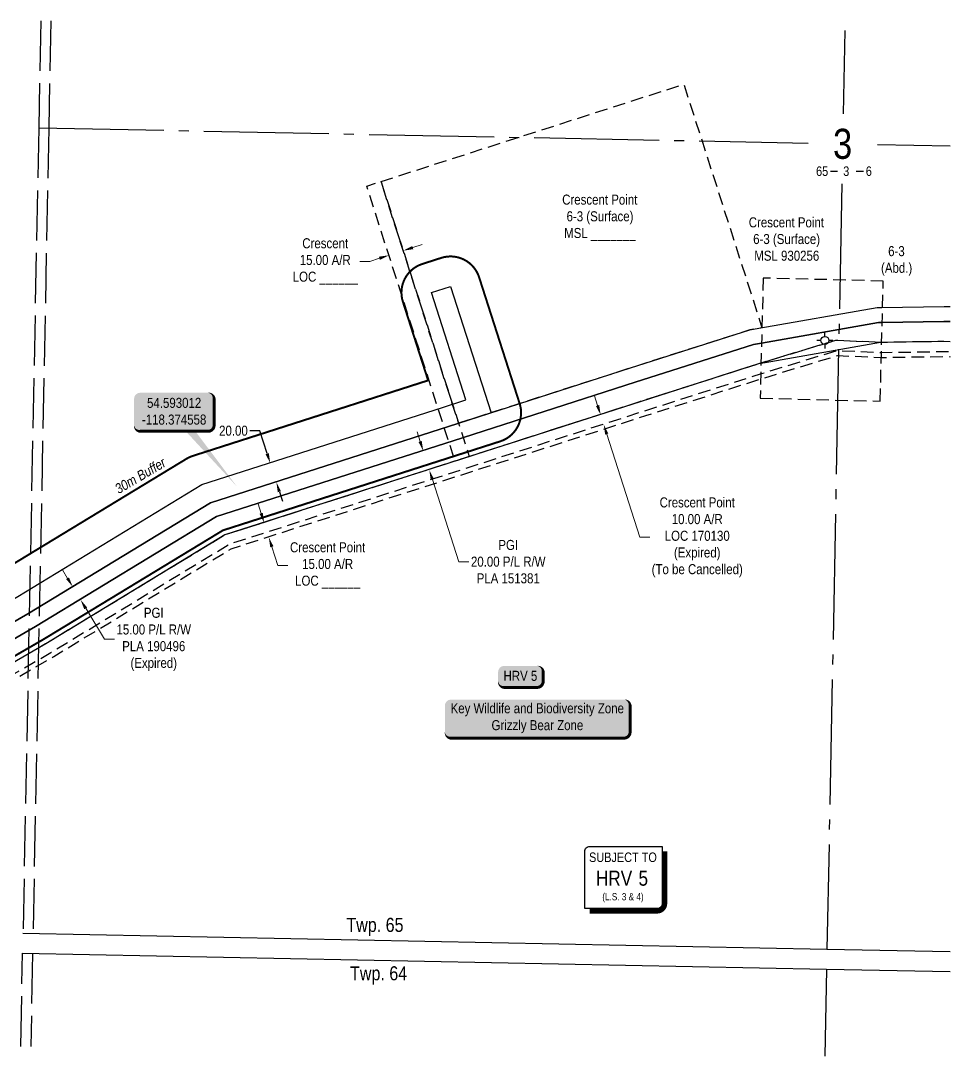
# Model space of a CAD drawing. Extents: x 409342 to 413290, y 6049802 to 6052716.
# Drawn here: x 410971 to 411900, y 6049802 to 6050836 of the extents above; entities that cross this region are included whole.
import ezdxf
from ezdxf.enums import TextEntityAlignment as Align

# ---------------------------------------------------------------- set-up
doc = ezdxf.new("R2010")
doc.units = 0
doc.header["$LTSCALE"] = 5
doc.header["$PDSIZE"] = 5
for name, pattern in [('foc-ACCESSROAD', [3.75, 2.5, -1.25]), ('foc-QUARTERLINE', [33, 25, -3, 2, -3]), ('foc-TIELINE', [1.875, 1.25, -0.625]), ('foc-UNSURVEYED', [12.5, 10, -2.5])]:
    doc.linetypes.add(name, pattern=pattern)
doc.layers.get('Defpoints').update_dxf_attribs({"color": 9})
for name, color, linetype in [('10', 1, 'Continuous'), ('9', 3, 'Continuous'), ('AS-WILDLIFE-BLOCK', 131, 'Continuous'), ('C-WS', 13, 'foc-ACCESSROAD'), ('CG-NOTES', 7, 'Continuous'), ('CTW', 7, 'Continuous'), ('D-TXT', 6, 'Continuous'), ('DETAIL-T', 7, 'Continuous'), ('F-AR', 190, 'foc-ACCESSROAD'), ('F-RW', 190, 'Continuous'), ('L-QSEC', 8, 'foc-QUARTERLINE'), ('L-SEC', 7, 'Continuous'), ('L-USEC', 7, 'foc-UNSURVEYED'), ('P-BUFFER-YELLOW', 50, 'foc-TIELINE'), ('P-BUFFER-YELLOW-T', 50, 'Continuous'), ('P-PROPOSED', 10, 'Continuous'), ('P-TXT', 4, 'Continuous')]:
    doc.layers.add(name, color=color, linetype=linetype)
for name, color, linetype, lineweight in [('C-AR-T', 13, 'Continuous', 9), ('C-WS-T', 13, 'Continuous', 9), ('F-AR-T', 190, 'Continuous', 9), ('F-RW-T', 190, 'Continuous', 9), ('F-WS-T', 190, 'Continuous', 9)]:
    doc.layers.add(name, color=color, linetype=linetype, lineweight=lineweight)
doc.styles.add('80', font='ARIALN.TTF', dxfattribs={"height": 10})
doc.styles.add('80CG', font='ARIALN.TTF', dxfattribs={"height": 10})
doc.styles.add('80L', font='ARIALN.TTF', dxfattribs={"height": 10})
doc.styles.add('HRV', font='ARIALN.TTF', dxfattribs={"height": 3})
doc.styles.add('SIMPLEX', font='ARIALN.TTF')
doc.dimstyles.new('Compass 5 000', dxfattribs={"dimscale": 5, "dimtxt": 9, "dimasz": 2, "dimexe": 0.2, "dimexo": 0.0625, "dimgap": 0.5, "dimtad": 0, "dimtih": 1, "dimtoh": 1, "dimzin": 0, "dimdsep": 46, "dimtxsty": '80CG', "dimcen": 0.1, "dimse1": 1, "dimse2": 1, "dimclrd": 256, "dimclrt": 256, "dimaunit": 1, "dimadec": 4, "dimazin": 0, "dimtfac": 0.06, "dimtofl": 0, "dimtmove": 0, "dimatfit": 1, "dimfxl": 0.2, "dimtolj": 1, "dimtzin": 0, "dimlwd": -1, "dimarcsym": 0})

# ---------------------------------------------------------------- blocks, each defined once
blk = doc.blocks.new('HRV')
blk.add_lwpolyline([(-35.1, 31.6), (37.2, 31.6), (37.2, -25.5, -0.414214), (32.2, -30.5), (-40.1, -30.5), (-40.1, 26.6, -0.414214)], format="xyb", close=True)
at = {"const_width": 5, "flags": 128}
blk.add_lwpolyline([(-35.1, -33), (32.2, -33, 0.414214), (39.7, -25.5), (39.7, 26.6)], format="xyb", dxfattribs=at)
at = {"style": '80L'}
blk.add_text('SUBJECT TO', height=9.5, dxfattribs=at).set_placement((-2, 13.1), align=Align.BOTTOM_CENTER)
blk.add_attdef('(N.W.1/4 00)', text='', height=7.12, dxfattribs=at).set_placement((-2, -24.4), align=Align.BOTTOM_CENTER)
at = {"layer": 'CTW', "color": 3, "style": 'HRV'}
blk.add_text('HRV', height=15, dxfattribs=at).set_placement((-10.9, -0.2), align=Align.MIDDLE_CENTER)
blk.add_attdef('0', text='', height=15, dxfattribs=at).set_placement((18.3, -0.2), align=Align.MIDDLE_CENTER)
blk = doc.blocks.new('*D370')
at = {"layer": 'Defpoints', "color": 0, "transparency": 16777216}
for p in [(411435.5, 6050426.1), (411373.1, 6050406.1), (411441.6, 6050407.1)]:
    blk.add_point(p, dxfattribs=at)
at = {"layer": 'F-RW-T', "color": 255, "transparency": 16777216}
for p, q in [((411370, 6050415.6), (411367, 6050425.2)), ((411382.2, 6050377.6), (411408.5, 6050295.5)), ((411408.5, 6050295.5), (411418.5, 6050295.5))]:
    blk.add_line(p, q, dxfattribs=at)
for points in [[(411371.6, 6050416.1), (411368.4, 6050415.1), (411373.1, 6050406.1)], [(411383.8, 6050378.1), (411380.6, 6050377.1), (411379.2, 6050387.1)]]:
    blk.add_solid(points, dxfattribs=at)
at = {"layer": 'F-RW-T', "color": 255, "transparency": 16777216, "insert": (411458, 6050295.5), "char_height": 10, "attachment_point": 5, "style": '80CG'}
blk.add_mtext('\\A1;PGI\\P20.00 P/L R/W\\PPLA 151381', dxfattribs=at)
blk = doc.blocks.new('*D371')
at = {"layer": 'C-AR-T', "color": 255, "transparency": 16777216}
for p, q in [((411547.3, 6050451.5), (411544.2, 6050461.1)), ((411556.4, 6050423), (411589.5, 6050319.9)), ((411589.5, 6050319.9), (411599.5, 6050319.9))]:
    blk.add_line(p, q, dxfattribs=at)
for points in [[(411548.9, 6050452), (411545.7, 6050451), (411550.3, 6050442)], [(411558, 6050423.5), (411554.8, 6050422.5), (411553.4, 6050432.5)]]:
    blk.add_solid(points, dxfattribs=at)
at = {"layer": 'Defpoints', "color": 0, "transparency": 16777216}
for p in [(411521.7, 6050432.8), (411553.4, 6050432.5), (411524.8, 6050423.3)]:
    blk.add_point(p, dxfattribs=at)
at = {"layer": 'C-AR-T', "color": 255, "transparency": 16777216, "insert": (411646.8, 6050319.9), "char_height": 10, "attachment_point": 5, "style": '80CG'}
blk.add_mtext('\\A1;Crescent Point\\P10.00 A/R\\PLOC 170130\\P(Expired)\\P(To be Cancelled)', dxfattribs=at)
blk = doc.blocks.new('*D378')
at = {"layer": 'Defpoints', "color": 0, "transparency": 16777216}
for p in [(411088.5, 6050310.1), (411096.3, 6050297.3), (411030.8, 6050257.5)]:
    blk.add_point(p, dxfattribs=at)
at = {"layer": 'F-RW-T', "color": 255, "transparency": 16777216}
for p, q in [((411017.8, 6050278.9), (411012.6, 6050287.5)), ((411036, 6050249), (411054.8, 6050218)), ((411054.8, 6050218), (411064.8, 6050218))]:
    blk.add_line(p, q, dxfattribs=at)
for points in [[(411019.2, 6050279.8), (411016.4, 6050278.1), (411023, 6050270.4)], [(411037.4, 6050249.8), (411034.5, 6050248.1), (411030.8, 6050257.5)]]:
    blk.add_solid(points, dxfattribs=at)
at = {"layer": 'F-RW-T', "color": 255, "transparency": 16777216, "insert": (411103.9, 6050218), "char_height": 10, "attachment_point": 5, "style": '80CG'}
blk.add_mtext('\\A1;PGI\\P15.00 P/L R/W\\PPLA 190496\\P(Expired)', dxfattribs=at)
blk = doc.blocks.new('*U390')
h = blk.add_hatch(color=255)
edge = h.paths.add_edge_path()
edge.add_line((-86.5, -20), (86.5, -20))
edge.add_arc((86.5, -14), 6, 270, 360)
edge.add_line((92.5, -14), (92.5, 12.5))
edge.add_arc((86.5, 12.5), 6, 0, 90)
edge.add_line((86.5, 18.5), (-86.5, 18.5))
edge.add_arc((-86.5, 12.5), 6, 90, 180)
edge.add_line((-92.5, 12.5), (-92.5, -14))
edge.add_arc((-86.5, -14), 6, 180, 270)
at = {"color": 131, "flags": 128}
blk.add_lwpolyline([(-86.5, -20, 3, 3, 0), (86.5, -20, 3, 3, 0.414214), (92.5, -14, 3, 3, 0), (92.5, 12.5, 3, 0, 0.414214), (86.5, 18.5, 0, 0, 0), (-86.5, 18.5, 0, 0, 0.414214), (-92.5, 12.5, 0, 0, 0), (-92.5, -14, 0, 3, 0.414214)], format="xyseb", close=True, dxfattribs=at)
at = {"color": 131, "style": '80'}
blk.add_attdef('ENTER_TEXT_001', (-36, -5), '', height=10, dxfattribs=at)
blk = doc.blocks.new('GABD')
for p, q in [((-0.81, 0), (-1.62, 0)), ((0, 0.81), (0, 1.62)), ((1.62, 0), (0.81, 0)), ((0, -0.81), (0, -1.62))]:
    blk.add_line(p, q)
blk.add_circle((0, 0), 0.8)
blk = doc.blocks.new('*D388')
at = {"layer": 'Defpoints', "color": 0, "transparency": 16777216}
for p in [(411214.9, 6050392.2), (411220.3, 6050393.9), (411221, 6050373.2)]:
    blk.add_point(p, dxfattribs=at)
at = {"layer": 'P-TXT', "color": 255, "transparency": 16777216}
for p, q in [((411209.9, 6050426.3), (411199.9, 6050426.3)), ((411217.2, 6050403.5), (411209.9, 6050426.3)), ((411229.4, 6050365.4), (411232.5, 6050355.9))]:
    blk.add_line(p, q, dxfattribs=at)
for points in [[(411218.8, 6050404), (411215.6, 6050402.9), (411220.3, 6050393.9)], [(411231, 6050365.9), (411227.8, 6050364.9), (411226.4, 6050374.9)]]:
    blk.add_solid(points, dxfattribs=at)
at = {"layer": 'P-TXT', "color": 255, "transparency": 16777216, "insert": (411183.5, 6050426.3), "char_height": 10, "attachment_point": 5, "style": '80CG'}
blk.add_mtext('\\A1;20.00', dxfattribs=at)
blk = doc.blocks.new('*D392')
at = {"layer": 'Defpoints', "color": 0, "transparency": 16777216}
for p in [(411194.7, 6050328), (411199.3, 6050313.7), (411218.8, 6050320)]:
    blk.add_point(p, dxfattribs=at)
at = {"layer": 'F-AR-T', "color": 255, "transparency": 16777216}
for p, q in [((411211.2, 6050343.8), (411208.1, 6050353.3)), ((411221.9, 6050310.5), (411227.9, 6050291.8)), ((411227.9, 6050291.8), (411237.9, 6050291.8))]:
    blk.add_line(p, q, dxfattribs=at)
for points in [[(411212.8, 6050344.3), (411209.6, 6050343.3), (411214.2, 6050334.3)], [(411223.4, 6050311), (411220.3, 6050309.9), (411218.8, 6050320)]]:
    blk.add_solid(points, dxfattribs=at)
at = {"layer": 'F-AR-T', "color": 255, "transparency": 16777216, "insert": (411277.6, 6050291.8), "char_height": 10, "attachment_point": 5, "style": '80CG'}
blk.add_mtext('\\A1;Crescent Point\\P15.00 A/R^JLOC ______', dxfattribs=at)
blk = doc.blocks.new('*D396')
at = {"layer": 'C-AR-T', "color": 255, "transparency": 16777216}
for p, q in [((411362.6, 6050609.2), (411372.1, 6050612.2)), ((411319.8, 6050595.4), (411309.8, 6050595.4)), ((411329.3, 6050598.5), (411319.8, 6050595.4))]:
    blk.add_line(p, q, dxfattribs=at)
for points in [[(411362.1, 6050610.8), (411363.1, 6050607.6), (411353.1, 6050606.1)], [(411328.8, 6050600.1), (411329.8, 6050596.9), (411338.8, 6050601.5)]]:
    blk.add_solid(points, dxfattribs=at)
at = {"layer": 'Defpoints', "color": 0, "transparency": 16777216}
for p in [(411337.1, 6050607), (411351.4, 6050611.6), (411338.8, 6050601.5)]:
    blk.add_point(p, dxfattribs=at)
at = {"layer": 'C-AR-T', "color": 255, "transparency": 16777216, "insert": (411275.2, 6050595.4), "char_height": 10, "attachment_point": 5, "style": '80CG'}
blk.add_mtext('\\A1;Crescent\\P15.00 A/R\\PLOC ______', dxfattribs=at)
blk = doc.blocks.new('*U542')
h = blk.add_hatch(color=254)
edge = h.paths.add_edge_path()
edge.add_line((-34, -20), (34, -20))
edge.add_arc((34, -14), 6, 270, 360)
edge.add_line((40, -14), (40, 12.5))
edge.add_arc((34, 12.5), 6, 0, 90)
edge.add_line((34, 18.5), (-34, 18.5))
edge.add_arc((-34, 12.5), 6, 90, 180)
edge.add_line((-40, 12.5), (-40, -14))
edge.add_arc((-34, -14), 6, 180, 270)
at = {"color": 1, "flags": 128}
blk.add_lwpolyline([(-34, -20, 3, 3, 0), (34, -20, 3, 3, 0.414214), (40, -14, 3, 3, 0), (40, 12.5, 3, 0, 0.414214), (34, 18.5, 0, 0, 0), (-34, 18.5, 0, 0, 0.414214), (-40, 12.5, 0, 0, 0), (-40, -14, 0, 3, 0.414214)], format="xyseb", close=True, dxfattribs=at)
at = {"color": 254, "flags": 128}
blk.add_lwpolyline([(63, -75.4, 0, 10, 0), (0, 0, 5, 5, 0)], format="xyseb", dxfattribs=at)
at = {"color": 1, "style": '80'}
blk.add_attdef('ENTER_TEXT_001', (-36, -5), '', height=10, dxfattribs=at)
blk = doc.blocks.new('*U544')
h = blk.add_hatch(color=254)
edge = h.paths.add_edge_path()
edge.add_line((-16.5, -11.5), (16.5, -11.5))
edge.add_arc((16.5, -5.5), 6, 270, 360)
edge.add_line((22.5, -5.5), (22.5, 4))
edge.add_arc((16.5, 4), 6, 0, 90)
edge.add_line((16.5, 10), (-16.5, 10))
edge.add_arc((-16.5, 4), 6, 90, 180)
edge.add_line((-22.5, 4), (-22.5, -5.5))
edge.add_arc((-16.5, -5.5), 6, 180, 270)
at = {"color": 1, "flags": 128}
blk.add_lwpolyline([(-16.5, -11.5, 3, 3, 0), (16.5, -11.5, 3, 3, 0.414214), (22.5, -5.5, 3, 3, 0), (22.5, 4, 3, 0, 0.414214), (16.5, 10, 0, 0, 0), (-16.5, 10, 0, 0, 0.414214), (-22.5, 4, 0, 0, 0), (-22.5, -5.5, 0, 3, 0.414214)], format="xyseb", close=True, dxfattribs=at)
blk.add_lwpolyline([(-15.9, 0, 0, 10, 0), (0, 0, 5, 5, 0)], format="xyseb", dxfattribs=at)
at = {"color": 1, "style": '80'}
blk.add_attdef('ENTER_TEXT_001', (-36, -5), '', height=10, dxfattribs=at)

msp = doc.modelspace()

# ---------------------------------------------------------------- linework, layer by layer
at = {"layer": '9', "color": 255}
for p, q in [((411786.964, 6050685.032), (411779.761, 6050685.032)), ((411812.739, 6050685.032), (411805.536, 6050685.032))]:
    msp.add_line(p, q, dxfattribs=at)
at = {"layer": 'C-WS', "color": 255, "flags": 128}
for points in [[(411330.928, 6050675.188), (411633.423, 6050772.287), (411711.458, 6050529.181), (411699.506, 6050527.082), (411580.168, 6050488.969), (411408.401, 6050433.833)], [(411419.093, 6050400.523), (411404.817, 6050395.941), (411316.652, 6050670.606), (411330.928, 6050675.188)]]:
    msp.add_lwpolyline(points, close=True, dxfattribs=at)
at = {"layer": 'C-WS', "color": 255}
msp.add_lwpolyline([(411829.58, 6050455.83), (411832.62, 6050575.74), (411712.72, 6050578.79), (411709.67, 6050458.88)], close=True, dxfattribs=at)
at = {"layer": 'F-AR', "color": 255, "flags": 128}
for points in [[(411899.593, 6050515.241), (411893.06, 6050515.421), (411830.917, 6050514.468), (411785.082, 6050516.47), (411707.892, 6050493.035), (411590.836, 6050455.651), (411409.067, 6050397.304), (411175.067, 6050322.236), (410996.186, 6050213.613, -0.00541445), (410995.814, 6050213.392), (410815.385, 6050109.108), (410701.028, 6050043.046), (410701.154, 6050043.022), (410723.675, 6050038.813), (410822.888, 6050096.127), (411003.317, 6050200.411, 0.00541445), (411003.968, 6050200.797), (411181.334, 6050308.501), (411413.649, 6050383.028), (411595.408, 6050441.372), (411711.486, 6050478.443), (411786.987, 6050501.379), (411830.705, 6050499.469), (411893.29, 6050500.43), (411899.593, 6050500.256)], [(411893.06, 6050515.421), (411830.917, 6050514.468), (411785.082, 6050516.47), (411707.892, 6050493.035), (411590.836, 6050455.651), (411409.067, 6050397.304), (411175.067, 6050322.236), (410996.186, 6050213.613, -0.00541445), (410995.814, 6050213.392), (410815.385, 6050109.108), (410701.028, 6050043.046), (410701.154, 6050043.022), (410716.253, 6050040.2), (410820.514, 6050100.43), (411000.942, 6050204.714, 0.00541445), (411001.501, 6050205.045), (411179.372, 6050313.056), (411412.248, 6050387.763), (411594.011, 6050446.108), (411710.991, 6050483.467), (411786.478, 6050506.385), (411830.902, 6050504.445), (411893.34, 6050505.403), (411899.593, 6050505.231)]]:
    msp.add_lwpolyline(points, format="xyb", dxfattribs=at)
at = {"layer": 'F-RW', "color": 255, "flags": 128}
for points in [[(410831.628, 6050158.903), (410978.167, 6050243.6), (411160.443, 6050354.285), (411398.38, 6050430.617), (411580.168, 6050488.969), (411699.506, 6050527.082), (411708.476, 6050528.657), (411826.561, 6050549.375), (411831.35, 6050549.442), (411893.311, 6050550.397), (411893.952, 6050550.379), (411899.593, 6050550.224)], [(410785.31, 6050209.07), (410826.15, 6050138.42), (410985.81, 6050230.7), (411166.71, 6050340.55), (411402.96, 6050416.34), (411584.74, 6050474.69), (411703.1, 6050512.49), (411711.07, 6050513.89), (411827.97, 6050534.4), (411831.57, 6050534.45), (411893.22, 6050535.4), (411893.539, 6050535.391), (411899.593, 6050535.224)], [(411899.593, 6050535.224), (411893.22, 6050535.4), (411831.57, 6050534.45), (411827.97, 6050534.4), (411711.07, 6050513.89), (411703.1, 6050512.49), (411584.74, 6050474.69), (411402.96, 6050416.34), (411166.71, 6050340.55), (410985.81, 6050230.7), (410826.15, 6050138.42)], [(410826.15, 6050138.42), (410985.81, 6050230.7), (411166.71, 6050340.55), (411402.96, 6050416.34), (411584.74, 6050474.69), (411703.1, 6050512.49), (411711.07, 6050513.89), (411827.97, 6050534.4), (411831.57, 6050534.45), (411893.22, 6050535.4), (411893.539, 6050535.391), (411899.593, 6050535.224)], [(411899.593, 6050515.226), (411893.099, 6050515.405), (411831.863, 6050514.461), (411829.848, 6050514.433), (411714.529, 6050494.2), (411707.892, 6050493.035), (411590.836, 6050455.651), (411409.067, 6050397.304), (411175.067, 6050322.236), (410996.001, 6050213.5), (410815.385, 6050109.108)]]:
    msp.add_lwpolyline(points, dxfattribs=at)
at = {"layer": 'L-QSEC', "color": 255}
for p, q in [((411794.238, 6050825.842), (411792.626, 6050742.832)), ((410988.999, 6050728.815), (411757.524, 6050713.536)), ((411826.762, 6050712.16), (411899.593, 6050710.712)), ((411791.268, 6050672.876), (411776.428, 6049908.684)), ((411776.037, 6049888.58), (411774.352, 6049801.619))]:
    msp.add_line(p, q, dxfattribs=at)
at = {"layer": 'L-SEC', "color": 255}
for p, q in [((410973.239, 6049924.66), (411776.428, 6049908.684)), ((411776.428, 6049908.684), (411899.593, 6049906.235)), ((410972.845, 6049904.555), (411776.037, 6049888.58)), ((411776.037, 6049888.58), (411899.593, 6049886.123))]:
    msp.add_line(p, q, dxfattribs=at)
at = {"layer": 'L-USEC', "color": 255}
for p, q in [((410991.096, 6050835.75), (410988.999, 6050728.815)), ((411001.149, 6050835.626), (410999.052, 6050728.609)), ((410988.999, 6050728.815), (410973.239, 6049924.66)), ((410999.052, 6050728.609), (410983.291, 6049924.46)), ((410971.024, 6049811.536), (410972.845, 6049904.555)), ((410982.897, 6049904.355), (410981.078, 6049811.412))]:
    msp.add_line(p, q, dxfattribs=at)
at = {"layer": 'P-BUFFER-YELLOW', "const_width": 1.999}
msp.add_lwpolyline([(411428.918, 6050579.549), (411469.41, 6050453.418, -0.41422327), (411450.023, 6050415.7), (411407.545, 6050402.065), (411172.977, 6050326.815), (410993.731, 6050217.969, -0.00541445), (410993.172, 6050217.638), (410859.614, 6050140.444, -0.41422681), (410818.646, 6050151.402), (410758.632, 6050255.247, -0.41421356), (410769.591, 6050296.214), (410786.899, 6050306.217, -0.41421356), (410827.867, 6050295.258), (410862.872, 6050234.687), (410952.689, 6050286.599), (411136.522, 6050398.23, -0.05889166), (411142.926, 6050401.153), (411377.995, 6050476.564), (411352.78, 6050555.107, -0.41421356), (411372.166, 6050592.825), (411391.2, 6050598.935, -0.41421356)], format="xyb", close=True, dxfattribs=at)
at = {"layer": 'P-PROPOSED'}
msp.add_lwpolyline([(411400.366, 6050570.384), (411440.858, 6050444.252), (411398.38, 6050430.617), (411160.443, 6050354.285), (410978.167, 6050243.6), (410844.609, 6050166.406), (410784.595, 6050270.251), (410801.904, 6050280.254), (410851.914, 6050193.719), (410967.975, 6050260.8), (411152.086, 6050372.599), (411392.27, 6050449.651), (411415.713, 6050457.176), (411381.332, 6050564.273)], close=True, dxfattribs=at)

# ---------------------------------------------------------------- block references
at = {"layer": 'AS-WILDLIFE-BLOCK'}
ref = msp.add_blockref('*U390', (411487.215, 6050139.337), dxfattribs=at)
ref.add_attrib('ENTER_TEXT_001', 'Key Wildlife and Biodiversity Zone', (411400.442, 6050144.143), dxfattribs={"layer": '0', "color": 131, "height": 10, "style": '80'})
ref.add_attrib('ENTER_TEXT_002', 'Grizzly Bear Zone', (411441.304, 6050127.299), dxfattribs={"layer": '0', "color": 131, "height": 10, "style": '80'})
at = {"layer": 'CG-NOTES'}
ref = msp.add_blockref('*U544', (411470.392, 6050181.479), dxfattribs=dict(at, xscale=0.9995596, yscale=0.9995596, zscale=0.9995596))
ref.add_attrib('ENTER_TEXT_001', 'HRV 5', (411453.332, 6050176.566), dxfattribs={"layer": '0', "color": 1, "height": 9.9956, "style": '80'})
at = {"layer": 'Defpoints', "color": 2, "xscale": 4.999999999999972, "yscale": 4.999999999999972, "zscale": 4.999999999999972}
msp.add_blockref('GABD', (411774.321, 6050516.547), dxfattribs=at)
at = {"layer": 'Defpoints', "zscale": 0.4999999999999961}
msp.add_blockref('HRV', (411574.615, 6049979.672), dxfattribs=at).add_auto_attribs({'(N.W.1/4 00)': '(L.S. 3 & 4)', '0': '5'})
at = {"layer": 'DETAIL-T', "color": 2}
ref = msp.add_blockref('*U542', (411124.21, 6050445.722), dxfattribs=dict(at, xscale=0.9995596, yscale=0.9995596, zscale=0.9995596))
ref.add_attrib('ENTER_TEXT_001', '54.593012', (411097.22, 6050449.139), dxfattribs={"layer": '0', "color": 1, "height": 9.9956, "style": '80'})
ref.add_attrib('ENTER_TEXT_002', '-118.374558', (411092.133, 6050432.439), dxfattribs={"layer": '0', "color": 1, "height": 9.9956, "style": '80'})

# ---------------------------------------------------------------- texts
at = {"layer": '10', "color": 255, "style": 'SIMPLEX'}
msp.add_attdef('3', text='', height=29.987, dxfattribs=at).set_placement((411792.044, 6050712.85), align=Align.MIDDLE)
at = {"layer": '10', "color": 255, "style": '80L'}
msp.add_attdef('65', text='', height=9.496, dxfattribs=at).set_placement((411777.616, 6050685.493), align=Align.MIDDLE_RIGHT)
msp.add_attdef('3', text='', height=9.496, dxfattribs=at).set_placement((411795.665, 6050685.493), align=Align.MIDDLE_CENTER)
msp.add_attdef('6', text='', height=9.496, dxfattribs=at).set_placement((411815.202, 6050685.493), align=Align.MIDDLE_LEFT)
at = {"layer": 'C-WS-T', "color": 255, "attachment_point": 1, "style": '80L'}
for s, width, insert, char_height in [('\\pi3.2149;Crescent Point\\P\\pi7.6024;6-3 (Surface)\\P\\pi5.2024;MSL _______', 80.91939, (411508.681, 6050662.105), 9.9956), ('\\pi39.235;Crescent Point\\P\\pi43.622;6-3 (Surface)\\P\\pi44.71;MSL 930256', 152.95982, (411659.06, 6050639.394), 9.99564)]:
    msp.add_mtext_dynamic_manual_height_columns(s, width=width, gutter_width=50, heights=[0], dxfattribs=dict(at, insert=insert, char_height=char_height))
at = {"layer": 'D-TXT', "color": 255, "char_height": 14, "attachment_point": 1, "style": '80L'}
for s, width, insert in [('Twp. 65', 113.04398, (411296.349, 6049939.833)), ('Twp. 64', 112.79569, (411300.006, 6049891.495))]:
    msp.add_mtext_dynamic_manual_height_columns(s, width=width, gutter_width=47.5, heights=[0], dxfattribs=dict(at, insert=insert))
at = {"layer": 'P-BUFFER-YELLOW-T', "insert": (411063.839, 6050371.565), "char_height": 9.9956, "attachment_point": 1, "rotation": 30.566803, "style": '80L'}
msp.add_mtext_dynamic_manual_height_columns('{\\fArial Narrow|b0|i1|c0|p34;30m Buffer}', width=62.19912, gutter_width=50, heights=[0], dxfattribs=at)

# ---------------------------------------------------------------- dimensions: what is measured, and where the dimension line sits
at = {"layer": 'C-AR-T', "color": 255}
dim = msp.add_aligned_dim(p1=(411351.354, 6050611.555), p2=(411337.078, 6050606.973), distance=5.7, text='Crescent\\P15.00 A/R\\PLOC ______', dimstyle='Compass 5 000', override={"dimclrd": 255, "dimclrt": 255}, dxfattribs=at)
dim.commit()
dim.dimension.update_dxf_attribs({"geometry": '*D396', "text_midpoint": (411275.172, 6050595.433)})
dim = msp.add_linear_dim(base=(411553.382, 6050432.485), p1=(411521.701, 6050432.825), p2=(411524.754, 6050423.304), angle=287.780424, text='Crescent Point\\P10.00 A/R\\PLOC 170130\\P(Expired)\\P(To be Cancelled)', dimstyle='Compass 5 000', override={"dimclrd": 255, "dimclrt": 255}, dxfattribs=at)
dim.commit()
dim.dimension.update_dxf_attribs({"geometry": '*D371', "text_midpoint": (411646.833, 6050319.86), "dimtype": 161})
at = {"layer": 'F-AR-T', "color": 255}
dim = msp.add_linear_dim(base=(411218.809, 6050319.975), p1=(411194.727, 6050328.001), p2=(411199.304, 6050313.723), angle=287.772642, text='Crescent Point\\P15.00 A/R^JLOC ______', dimstyle='Compass 5 000', override={"dimclrd": 255, "dimclrt": 255}, dxfattribs=at)
dim.commit()
dim.dimension.update_dxf_attribs({"geometry": '*D392', "text_midpoint": (411277.616, 6050291.755), "dimtype": 161})
at = {"layer": 'F-RW-T', "color": 255}
for base, p1, p2, angle, text, picture, middle in [((411373.084, 6050406.117), (411441.58, 6050407.061), (411435.49, 6050426.089), 107.746714, 'PGI\\P20.00 P/L R/W\\PPLA 151381', '*D370', (411458.014, 6050295.537)), ((411030.789, 6050257.533), (411088.548, 6050310.118), (411096.333, 6050297.281), 301.233982, 'PGI\\P15.00 P/L R/W\\PPLA 190496\\P(Expired)', '*D378', (411103.874, 6050217.96))]:
    dim = msp.add_linear_dim(base=base, p1=p1, p2=p2, angle=angle, text=text, dimstyle='Compass 5 000', override={"dimclrd": 255, "dimclrt": 255}, dxfattribs=at)
    dim.commit()
    dim.dimension.update_dxf_attribs({"geometry": picture, "text_midpoint": middle, "dimtype": 161})
at = {"layer": 'P-TXT'}
dim = msp.add_linear_dim(base=(411220.274, 6050393.934), p1=(411221.037, 6050373.186), p2=(411214.936, 6050392.223), angle=107.772191, text='20.00', dimstyle='Compass 5 000', override={"dimclrd": 255, "dimclrt": 255}, dxfattribs=at)
dim.commit()
dim.dimension.update_dxf_attribs({"geometry": '*D388', "text_midpoint": (411183.52, 6050426.261), "dimtype": 161})

# ---------------------------------------------------------------- next in the draw order: texts
at = {"layer": 'F-WS-T', "color": 255, "insert": (411830.011, 6050610.668), "char_height": 9.99564, "attachment_point": 1, "style": '80L', "bg_fill": 2}
msp.add_mtext_dynamic_manual_height_columns('\\pi7.4956;6-3\\P\\pi0.3943;(Abd.)', width=30.58461, gutter_width=50, heights=[0], dxfattribs=at)

doc.saveas('drawing.dxf')
